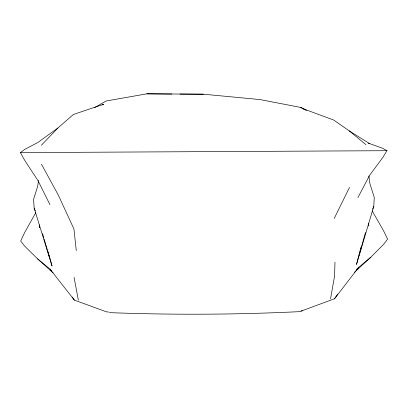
<?xml version="1.0" encoding="UTF-8"?>
<svg xmlns="http://www.w3.org/2000/svg" width="408" height="408" viewBox="0 0 408 408"><rect width="100%" height="100%" fill="white"/><g stroke="black" fill="none" stroke-linecap="round" stroke-linejoin="round"><path stroke-width="0.61" d="M334.968 262.109L334.585 275.997L330.556 298.743M359.366 253.388L356.5 264.466L373.794 206.331L374.258 197.416L369.969 183.886L368.863 175.955M39.586 224.839L39.28 227.832L39.729 225.991M38.48 180.428L37.74 186.079L33.589 199.298L34.145 208.09L52.035 266.041L49.057 254.995M359.683 252.159L360.162 250.313M360.478 249.084L360.958 247.238M359.122 255.224L365.466 232.555M372.611 209.085L373.794 206.331M334.178 218.504L349.539 187.359M357.913 197.605L369.597 175.333L382.77 157.498L386.963 150.7L382.724 148.293L369.434 143.514L349.248 130.897L333.668 120.023L303.108 108.727L300.742 107.431L259.947 99.567L203.383 94.192L146.844 93.83L106.131 101.006L94.676 107.564M35.787 212.66L24.699 232.494L20.675 241.041L24.771 246.233L37.582 258.876L53.137 272.911M109.38 312.63C172.768 315.032 236.283 314.706 299.645 311.646L334.494 298.768L337.737 294.127M334.494 298.768L358.785 267.255L370.882 257.152L383.561 244.377L387.6 239.144L383.489 230.637L372.198 210.916M41.371 145.258L57.885 128.02L73.338 114.515L103.785 104.198L102.092 105.055M356.25 269.902L358.785 267.255M354.537 272.207L370.882 257.152M49.965 204.709L38.036 180.724L24.664 160.273L20.4 152.597L24.613 149.471L37.837 142.504L57.885 128.02M301.068 310.967L302.333 310.911M20.4 152.597L386.963 150.7M171.743 94.044L146.844 93.83M179.969 94.08L203.383 94.192M108.584 311.987L106.682 311.921L74.394 300.115L49.781 268.852L37.582 258.876M368.189 143.376L369.434 143.514M303.108 108.727L306.51 110.4M300.742 107.431L305.857 109.971M349.248 130.897L365.925 144.672M50.21 269.29L51.49 270.601M72.206 297.044L74.394 300.115M41.468 164.215L58.232 194.937L73.93 228.959L76.271 250.578M34.145 208.09L35.353 210.829M42.539 233.585L43.809 237.889M44.13 239.078L49.322 256.831M48.231 251.93L48.725 253.771M74.067 277.348L78.331 300.048M368.521 223.14L368.863 226.124"/></g></svg>
